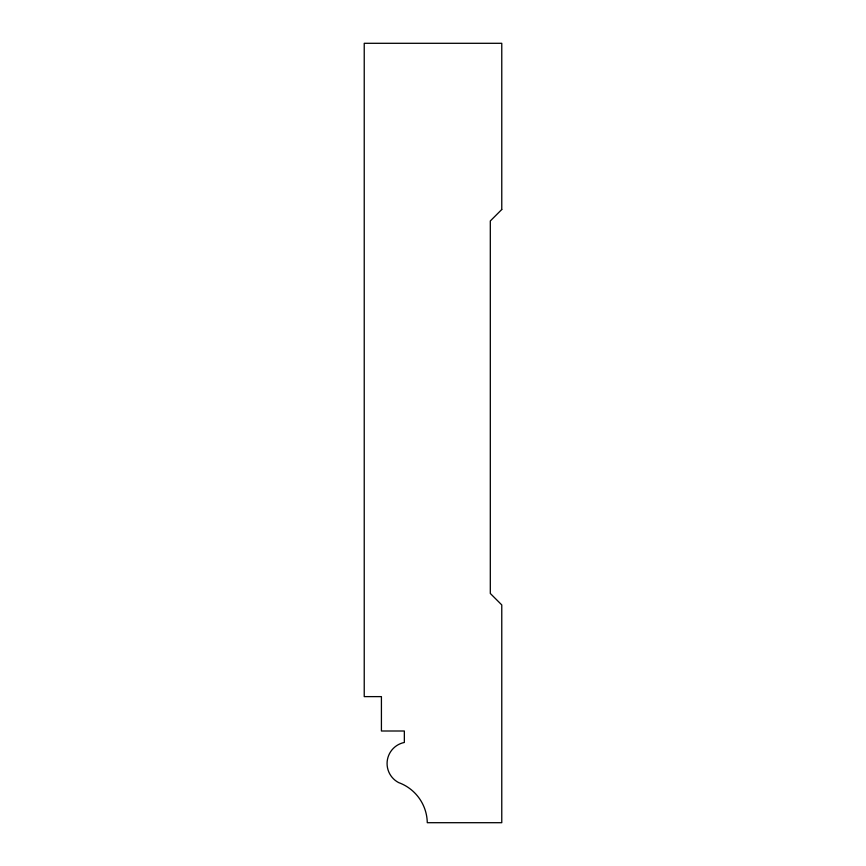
<?xml version="1.0" encoding="UTF-8"?>
<svg xmlns="http://www.w3.org/2000/svg" width="866" height="866" viewBox="0 0 866 866"><rect width="100%" height="100%" fill="white"/><g stroke="black" fill="none" stroke-linecap="round" stroke-linejoin="round"><path stroke-width="1.3" d="M501.771 209.496L490.308 220.96L490.308 593.47L501.771 604.923L501.771 822.7L427.274 822.7A43.506 43.506 0 0 0 398.62 782.583A21.488 21.488 0 0 1 404.346 742.465L404.346 731.001L381.419 731.001L381.419 696.621L364.229 696.621L364.229 43.3L501.771 43.3L501.771 209.496"/></g></svg>
